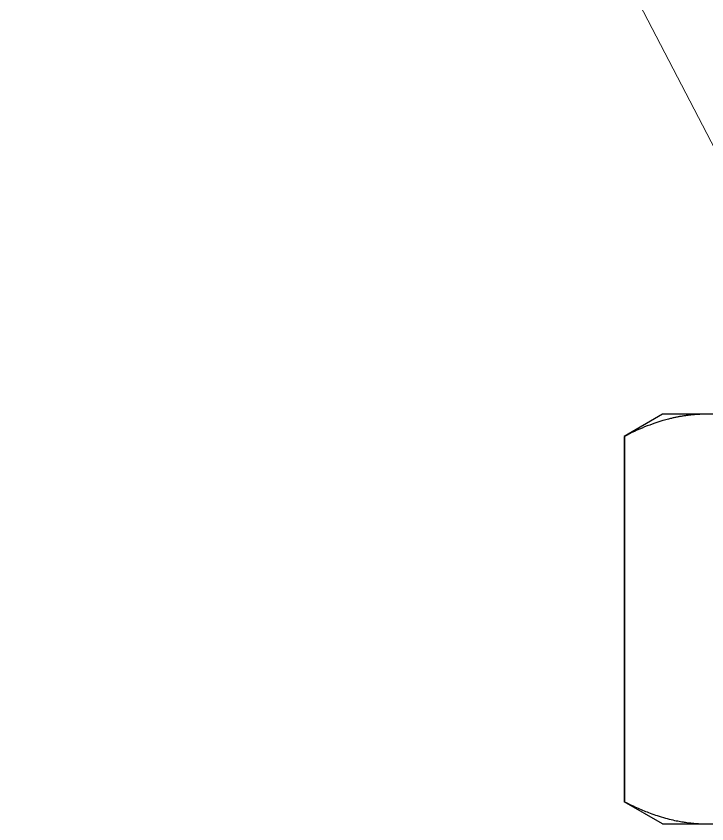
# Model space of a CAD drawing. Header units: millimetres. Extents: x -718 to 68664, y -49984 to -979.
# Drawn here: x 15389.7 to 15659.4, y -24829.5 to -24514.1 of the extents above; entities that cross this region are included whole.
import ezdxf

# ---------------------------------------------------------------- set-up
doc = ezdxf.new("R2010")
doc.units = ezdxf.units.MM
doc.layers.add('Text', color=7, linetype='Continuous', lineweight=15)
doc.layers.add('ХВС (В1)_20', color=5, linetype='Continuous', lineweight=25)

msp = doc.modelspace()

# ---------------------------------------------------------------- linework, layer by layer
at = {"layer": 'Text'}
msp.add_lwpolyline([(15758.11, -24749.47), (15389.73, -24041.63)], dxfattribs=at)
at = {"layer": 'ХВС (В1)_20', "extrusion": (-1, 2.83277e-16, -2.22045e-16)}
for p, q in [((15642.09, -24669.54), (15627.09, -24678.2)), ((15642.09, -24669.54), (15627.09, -24678.2)), ((15659.4, -24669.54), (15642.09, -24669.54)), ((15659.4, -24669.54), (15642.09, -24669.54)), ((15782.52, -24669.54), (15659.4, -24669.54)), ((15782.52, -24669.54), (15659.4, -24669.54)), ((15627.09, -24678.2), (15627.27, -24678.2)), ((15627.09, -24678.2), (15627.09, -24820.88)), ((15627.09, -24678.2), (15627.27, -24678.2)), ((15627.09, -24678.2), (15627.09, -24820.88)), ((15627.27, -24678.2), (15627.27, -24820.88)), ((15627.27, -24678.2), (15627.27, -24820.88)), ((15627.27, -24820.88), (15627.09, -24820.88)), ((15642.09, -24829.54), (15627.09, -24820.88)), ((15627.27, -24820.88), (15627.09, -24820.88)), ((15642.09, -24829.54), (15627.09, -24820.88)), ((15642.09, -24829.54), (15782.52, -24829.54)), ((15642.09, -24829.54), (15782.52, -24829.54)), ((15648.23, -24828.46), (15648.23, -24828.46)), ((15649.23, -24828.64), (15649.23, -24828.64)), ((15650.22, -24828.81), (15650.22, -24828.81)), ((15651.49, -24829), (15651.49, -24829)), ((15651.49, -24829), (15651.49, -24829)), ((15655.92, -24829.43), (15655.92, -24829.43)), ((15655.92, -24829.43), (15655.92, -24829.43)), ((15658.8, -24829.53), (15658.8, -24829.53))]:
    msp.add_line(p, q, dxfattribs=at)
at = {"layer": 'ХВС (В1)_20'}
for points, knots in [([(15659.4, -24669.54), (15658.92, -24669.54), (15658.44, -24669.54), (15657.96, -24669.56), (15657.48, -24669.57), (15657, -24669.59), (15656.53, -24669.61), (15656.05, -24669.63), (15655.58, -24669.66), (15655.11, -24669.7), (15654.64, -24669.73), (15654.18, -24669.77), (15653.71, -24669.82), (15653.25, -24669.86), (15652.8, -24669.91), (15652.34, -24669.97), (15651.89, -24670.02), (15651.45, -24670.08), (15651.01, -24670.15), (15650.57, -24670.21), (15650.14, -24670.28), (15649.71, -24670.35), (15649.29, -24670.42), (15648.87, -24670.49), (15648.45, -24670.57), (15648.04, -24670.65), (15647.63, -24670.73), (15647.22, -24670.82), (15646.78, -24670.91), (15646.34, -24671.01), (15645.9, -24671.11), (15645.43, -24671.22), (15644.96, -24671.33), (15644.49, -24671.45), (15643.75, -24671.64), (15643, -24671.84), (15642.26, -24672.06), (15641.21, -24672.37), (15640.16, -24672.7), (15639.11, -24673.06), (15637.78, -24673.52), (15636.45, -24674.01), (15635.12, -24674.55), (15633.78, -24675.09), (15632.45, -24675.68), (15631.11, -24676.3), (15629.83, -24676.9), (15628.55, -24677.53), (15627.27, -24678.2)], [0, 0, 0, 0, 0.044625, 0.044625, 0.044625, 0.088891, 0.088891, 0.088891, 0.132777, 0.132777, 0.132777, 0.175811, 0.175811, 0.175811, 0.218405, 0.218405, 0.218405, 0.259598, 0.259598, 0.259598, 0.299827, 0.299827, 0.299827, 0.338613, 0.338613, 0.338613, 0.376922, 0.376922, 0.376922, 0.417759, 0.417759, 0.417759, 0.461591, 0.461591, 0.461591, 0.530994, 0.530994, 0.530994, 0.629086, 0.629086, 0.629086, 0.753465, 0.753465, 0.753465, 0.879141, 0.879141, 0.879141, 1, 1, 1, 1]), ([(15659.4, -24669.54), (15658.92, -24669.54), (15658.44, -24669.54), (15657.96, -24669.56), (15657.48, -24669.57), (15657, -24669.59), (15656.53, -24669.61), (15656.05, -24669.63), (15655.58, -24669.66), (15655.11, -24669.7), (15654.64, -24669.73), (15654.18, -24669.77), (15653.71, -24669.82), (15653.25, -24669.86), (15652.8, -24669.91), (15652.34, -24669.97), (15651.89, -24670.02), (15651.45, -24670.08), (15651.01, -24670.15), (15650.57, -24670.21), (15650.14, -24670.28), (15649.71, -24670.35), (15649.29, -24670.42), (15648.87, -24670.49), (15648.45, -24670.57), (15648.04, -24670.65), (15647.63, -24670.73), (15647.22, -24670.82), (15646.78, -24670.91), (15646.34, -24671.01), (15645.9, -24671.11), (15645.43, -24671.22), (15644.96, -24671.33), (15644.49, -24671.45), (15643.75, -24671.64), (15643, -24671.84), (15642.26, -24672.06), (15641.21, -24672.37), (15640.16, -24672.7), (15639.11, -24673.06), (15637.78, -24673.52), (15636.45, -24674.01), (15635.12, -24674.55), (15633.78, -24675.09), (15632.45, -24675.68), (15631.11, -24676.3), (15629.83, -24676.9), (15628.55, -24677.53), (15627.27, -24678.2)], [0, 0, 0, 0, 0.044625, 0.044625, 0.044625, 0.088891, 0.088891, 0.088891, 0.132777, 0.132777, 0.132777, 0.175811, 0.175811, 0.175811, 0.218405, 0.218405, 0.218405, 0.259598, 0.259598, 0.259598, 0.299827, 0.299827, 0.299827, 0.338613, 0.338613, 0.338613, 0.376922, 0.376922, 0.376922, 0.417759, 0.417759, 0.417759, 0.461591, 0.461591, 0.461591, 0.530994, 0.530994, 0.530994, 0.629086, 0.629086, 0.629086, 0.753465, 0.753465, 0.753465, 0.879141, 0.879141, 0.879141, 1, 1, 1, 1]), ([(15627.27, -24820.88), (15628.18, -24821.36), (15629.1, -24821.82), (15630.01, -24822.26), (15630.86, -24822.66), (15631.7, -24823.06), (15632.55, -24823.43), (15633.33, -24823.78), (15634.11, -24824.11), (15634.88, -24824.43), (15635.68, -24824.75), (15636.47, -24825.07), (15637.27, -24825.36), (15638.19, -24825.7), (15639.11, -24826.02), (15640.03, -24826.33), (15641.09, -24826.67), (15642.16, -24827), (15643.22, -24827.29), (15644.2, -24827.56), (15645.18, -24827.81), (15646.16, -24828.03), (15646.99, -24828.22), (15647.81, -24828.39), (15648.64, -24828.54), (15649.29, -24828.66), (15649.95, -24828.77), (15650.61, -24828.87), (15651.28, -24828.97), (15651.95, -24829.06), (15652.62, -24829.14), (15653.29, -24829.22), (15653.97, -24829.29), (15654.64, -24829.34), (15655.31, -24829.4), (15655.98, -24829.44), (15656.65, -24829.47), (15657.31, -24829.5), (15657.96, -24829.52), (15658.61, -24829.53), (15658.87, -24829.54), (15659.14, -24829.54), (15659.4, -24829.54), (15659.78, -24829.54), (15660.15, -24829.54), (15660.52, -24829.53), (15661.13, -24829.52), (15661.74, -24829.49), (15662.35, -24829.46), (15662.95, -24829.43), (15663.55, -24829.39), (15664.14, -24829.34), (15664.73, -24829.3), (15665.31, -24829.24), (15665.89, -24829.17), (15666.47, -24829.11), (15667.05, -24829.04), (15667.63, -24828.95), (15668.21, -24828.87), (15668.78, -24828.78), (15669.36, -24828.68), (15669.93, -24828.59), (15670.49, -24828.48), (15671.06, -24828.37), (15671.62, -24828.25), (15672.19, -24828.13), (15672.75, -24828), (15673.3, -24827.88), (15673.86, -24827.74), (15674.42, -24827.6), (15674.96, -24827.46), (15675.51, -24827.31), (15676.06, -24827.16), (15676.6, -24827), (15677.14, -24826.84), (15677.68, -24826.67), (15678.22, -24826.51), (15678.75, -24826.34), (15679.28, -24826.16), (15679.81, -24825.98), (15680.34, -24825.8), (15680.87, -24825.6), (15681.39, -24825.42), (15681.92, -24825.22), (15682.44, -24825.02), (15682.96, -24824.82), (15683.47, -24824.61), (15683.99, -24824.4), (15684.5, -24824.19), (15685.01, -24823.98), (15685.52, -24823.76), (15686.03, -24823.54), (15686.53, -24823.31), (15687.04, -24823.08), (15687.54, -24822.85), (15688.05, -24822.61), (15688.55, -24822.37), (15689.05, -24822.13), (15689.55, -24821.89), (15690.05, -24821.64), (15690.54, -24821.39), (15691.04, -24821.14), (15691.53, -24820.88)], [0, 0, 0, 0, 0.043176, 0.043176, 0.043176, 0.083007, 0.083007, 0.083007, 0.119528, 0.119528, 0.119528, 0.156818, 0.156818, 0.156818, 0.199856, 0.199856, 0.199856, 0.249516, 0.249516, 0.249516, 0.295162, 0.295162, 0.295162, 0.333489, 0.333489, 0.333489, 0.364057, 0.364057, 0.364057, 0.395108, 0.395108, 0.395108, 0.426425, 0.426425, 0.426425, 0.457526, 0.457526, 0.457526, 0.487748, 0.487748, 0.487748, 0.499998, 0.499998, 0.499998, 0.517291, 0.517291, 0.517291, 0.545588, 0.545588, 0.545588, 0.573268, 0.573268, 0.573268, 0.600267, 0.600267, 0.600267, 0.627224, 0.627224, 0.627224, 0.653911, 0.653911, 0.653911, 0.680369, 0.680369, 0.680369, 0.706459, 0.706459, 0.706459, 0.732388, 0.732388, 0.732388, 0.7579, 0.7579, 0.7579, 0.783151, 0.783151, 0.783151, 0.808035, 0.808035, 0.808035, 0.832816, 0.832816, 0.832816, 0.857285, 0.857285, 0.857285, 0.881548, 0.881548, 0.881548, 0.905501, 0.905501, 0.905501, 0.929352, 0.929352, 0.929352, 0.953001, 0.953001, 0.953001, 0.97655, 0.97655, 0.97655, 1, 1, 1, 1]), ([(15627.27, -24820.88), (15628.18, -24821.36), (15629.1, -24821.82), (15630.01, -24822.26), (15630.86, -24822.66), (15631.7, -24823.06), (15632.55, -24823.43), (15633.33, -24823.78), (15634.11, -24824.11), (15634.88, -24824.43), (15635.68, -24824.75), (15636.47, -24825.07), (15637.27, -24825.36), (15638.19, -24825.7), (15639.11, -24826.02), (15640.03, -24826.33), (15641.09, -24826.67), (15642.16, -24827), (15643.22, -24827.29), (15644.2, -24827.56), (15645.18, -24827.81), (15646.16, -24828.03), (15646.99, -24828.22), (15647.81, -24828.39), (15648.64, -24828.54), (15649.29, -24828.66), (15649.95, -24828.77), (15650.61, -24828.87), (15651.28, -24828.97), (15651.95, -24829.06), (15652.62, -24829.14), (15653.29, -24829.22), (15653.97, -24829.29), (15654.64, -24829.34), (15655.31, -24829.4), (15655.98, -24829.44), (15656.65, -24829.47), (15657.31, -24829.5), (15657.96, -24829.52), (15658.61, -24829.53), (15658.87, -24829.54), (15659.14, -24829.54), (15659.4, -24829.54), (15659.78, -24829.54), (15660.15, -24829.54), (15660.52, -24829.53), (15661.13, -24829.52), (15661.74, -24829.49), (15662.35, -24829.46), (15662.95, -24829.43), (15663.55, -24829.39), (15664.14, -24829.34), (15664.73, -24829.3), (15665.31, -24829.24), (15665.89, -24829.17), (15666.47, -24829.11), (15667.05, -24829.04), (15667.63, -24828.95), (15668.21, -24828.87), (15668.78, -24828.78), (15669.36, -24828.68), (15669.93, -24828.59), (15670.49, -24828.48), (15671.06, -24828.37), (15671.62, -24828.25), (15672.19, -24828.13), (15672.75, -24828), (15673.3, -24827.88), (15673.86, -24827.74), (15674.42, -24827.6), (15674.96, -24827.46), (15675.51, -24827.31), (15676.06, -24827.16), (15676.6, -24827), (15677.14, -24826.84), (15677.68, -24826.67), (15678.22, -24826.51), (15678.75, -24826.34), (15679.28, -24826.16), (15679.81, -24825.98), (15680.34, -24825.8), (15680.87, -24825.6), (15681.39, -24825.42), (15681.92, -24825.22), (15682.44, -24825.02), (15682.96, -24824.82), (15683.47, -24824.61), (15683.99, -24824.4), (15684.5, -24824.19), (15685.01, -24823.98), (15685.52, -24823.76), (15686.03, -24823.54), (15686.53, -24823.31), (15687.04, -24823.08), (15687.54, -24822.85), (15688.05, -24822.61), (15688.55, -24822.37), (15689.05, -24822.13), (15689.55, -24821.89), (15690.05, -24821.64), (15690.54, -24821.39), (15691.04, -24821.14), (15691.53, -24820.88)], [0, 0, 0, 0, 0.043176, 0.043176, 0.043176, 0.083007, 0.083007, 0.083007, 0.119528, 0.119528, 0.119528, 0.156818, 0.156818, 0.156818, 0.199856, 0.199856, 0.199856, 0.249516, 0.249516, 0.249516, 0.295162, 0.295162, 0.295162, 0.333489, 0.333489, 0.333489, 0.364057, 0.364057, 0.364057, 0.395108, 0.395108, 0.395108, 0.426425, 0.426425, 0.426425, 0.457526, 0.457526, 0.457526, 0.487748, 0.487748, 0.487748, 0.499998, 0.499998, 0.499998, 0.517291, 0.517291, 0.517291, 0.545588, 0.545588, 0.545588, 0.573268, 0.573268, 0.573268, 0.600267, 0.600267, 0.600267, 0.627224, 0.627224, 0.627224, 0.653911, 0.653911, 0.653911, 0.680369, 0.680369, 0.680369, 0.706459, 0.706459, 0.706459, 0.732388, 0.732388, 0.732388, 0.7579, 0.7579, 0.7579, 0.783151, 0.783151, 0.783151, 0.808035, 0.808035, 0.808035, 0.832816, 0.832816, 0.832816, 0.857285, 0.857285, 0.857285, 0.881548, 0.881548, 0.881548, 0.905501, 0.905501, 0.905501, 0.929352, 0.929352, 0.929352, 0.953001, 0.953001, 0.953001, 0.97655, 0.97655, 0.97655, 1, 1, 1, 1])]:
    msp.add_open_spline(points, degree=3, knots=knots, dxfattribs=at)

doc.saveas('drawing.dxf')
